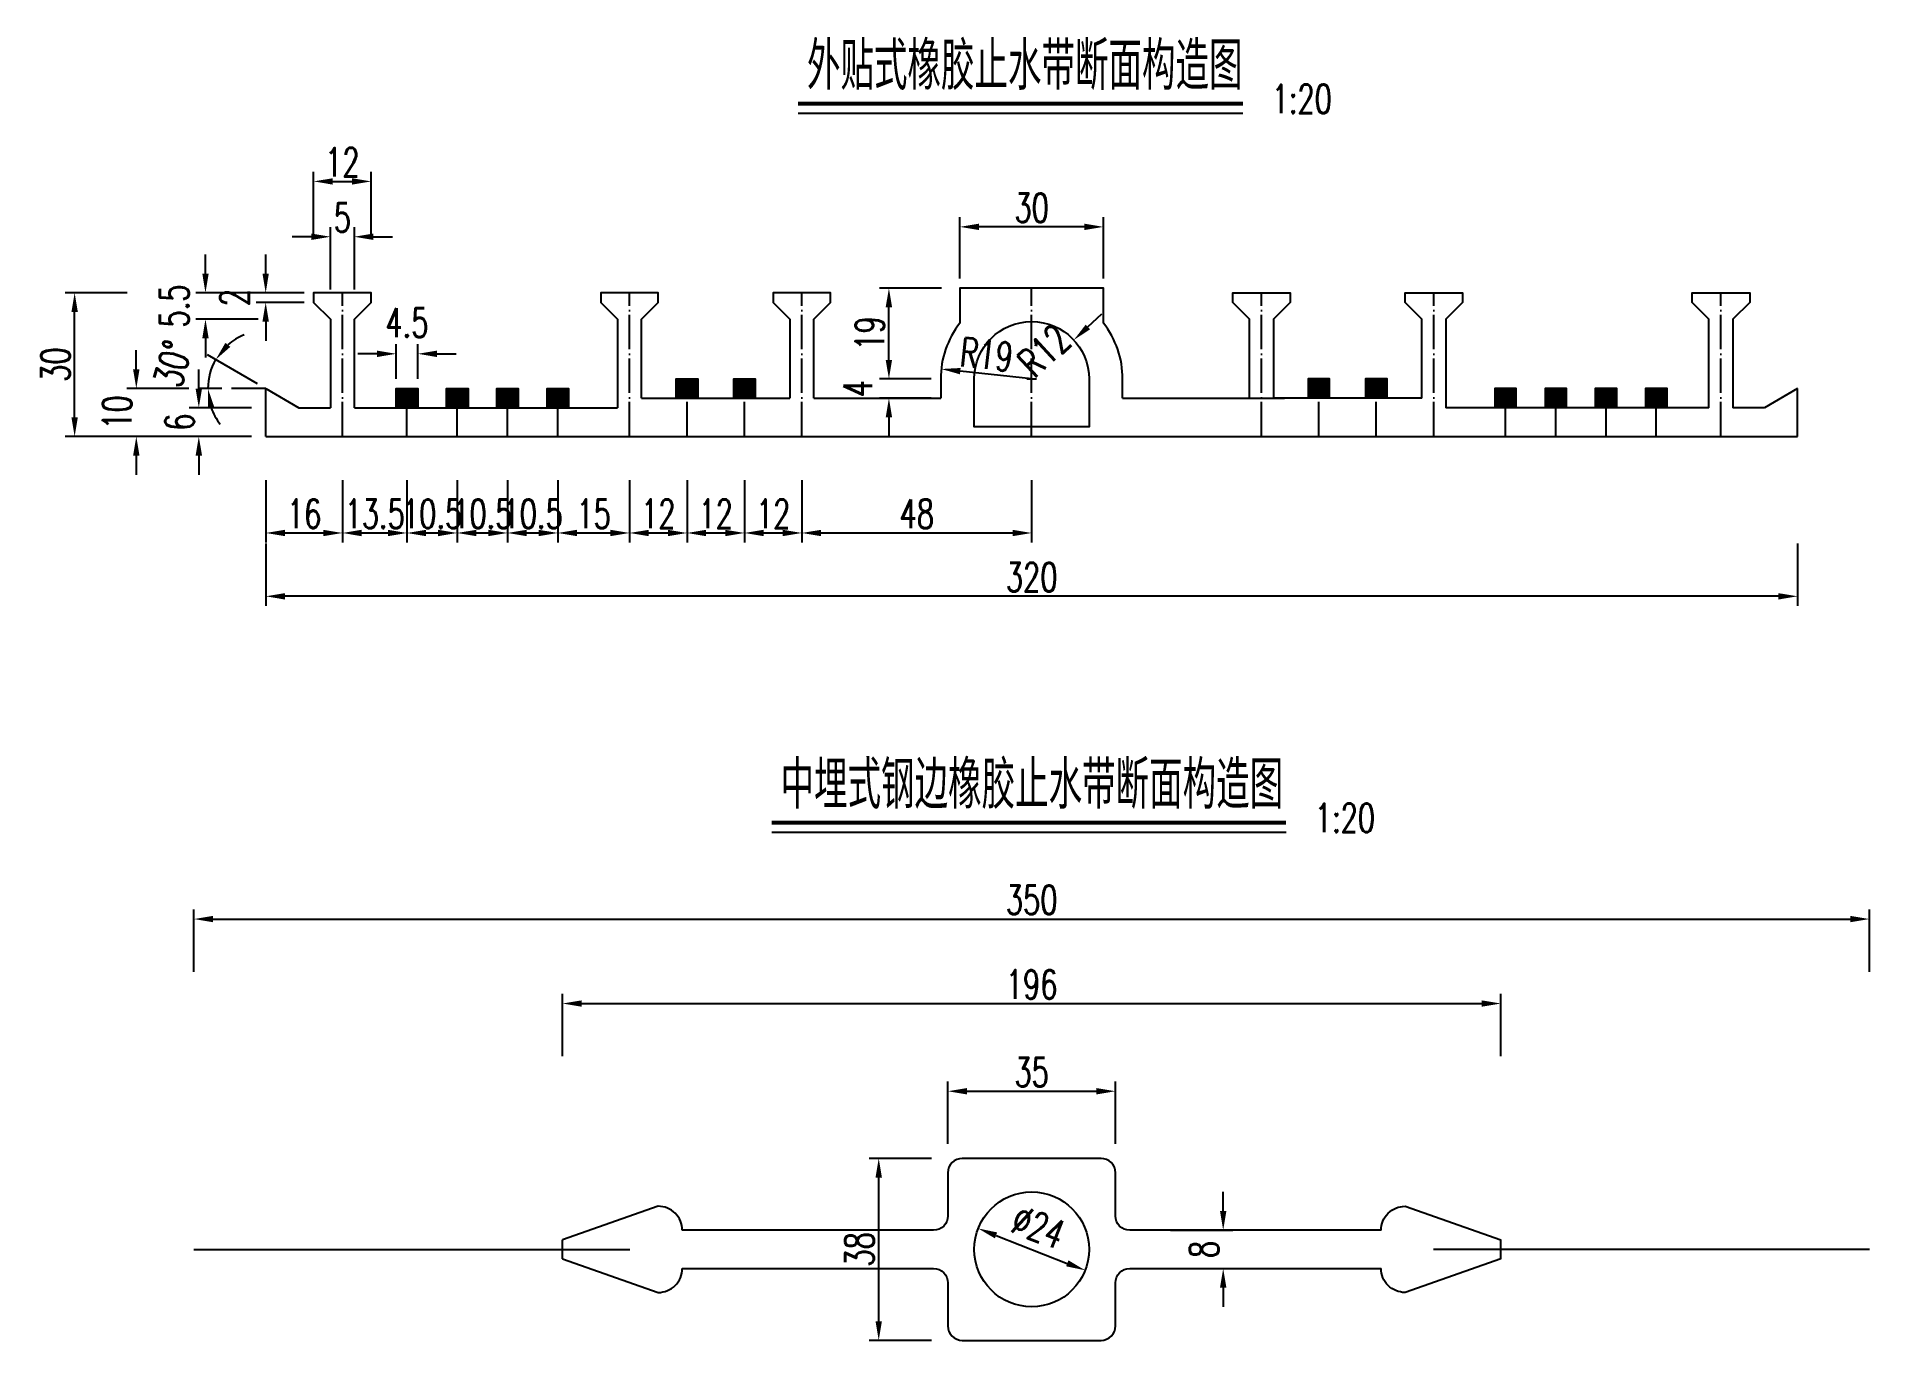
# Model space of a CAD drawing. Header units: millimetres. Extents: x 367 to 750, y 358 to 630.
import ezdxf

# ---------------------------------------------------------------- set-up
doc = ezdxf.new("R2010")
doc.units = ezdxf.units.MM
doc.header["$LTSCALE"] = 0.3
doc.linetypes.add('ACAD_ISO04W100', pattern=[30, 24, -3, 0, -3])
for name, color, linetype in [('中心线', 5, 'ACAD_ISO04W100'), ('填充', 8, 'Continuous'), ('文字', 7, 'Continuous'), ('标注', 7, 'Continuous'), ('次轮廓线', 7, 'Continuous'), ('轮廓线', 1, 'Continuous')]:
    doc.layers.add(name, color=color, linetype=linetype)
doc.styles.get("Standard").update_dxf_attribs({"font": 'simplex1.shx', "width": 0.7, "bigfont": 'hztxt.shx'})
doc.dimstyles.new('20', dxfattribs={"dimscale": 2, "dimtxt": 3, "dimasz": 2, "dimexe": 1, "dimexo": 1, "dimgap": 0.5, "dimtad": 1, "dimdec": 1, "dimzin": 12, "dimdsep": 46, "dimtxsty": 'Standard', "dimcen": 0.5, "dimclrd": 256, "dimclre": 256, "dimclrt": 4, "dimadec": 0, "dimazin": 0, "dimtfac": 1, "dimtdec": 1, "dimtofl": 0, "dimtmove": 2, "dimatfit": 3, "dimfxl": 0, "dimtolj": 1, "dimtzin": 0, "dimarcsym": 0})

# ---------------------------------------------------------------- blocks, each defined once
blk = doc.blocks.new('*D1')
at = {"layer": 'Defpoints', "color": 0}
for p in [(400.75, 552.32), (421.67, 552.32), (414.74, 546.32)]:
    blk.add_point(p, dxfattribs=at)
at = {"layer": '标注', "lineweight": -2}
for p, q in [((400.75, 556.32), (400.75, 560.32)), ((411.75, 552.32), (398.75, 552.32)), ((411.75, 546.32), (398.75, 546.32)), ((400.75, 542.32), (400.75, 538.32))]:
    blk.add_line(p, q, dxfattribs=at)
at = {"layer": '标注'}
for points in [[(400.08, 556.32), (401.42, 556.32), (400.75, 552.32)], [(400.08, 542.32), (401.42, 542.32), (400.75, 546.32)]]:
    blk.add_solid(points, dxfattribs=at)
at = {"layer": '标注', "color": 4, "insert": (396.75, 549.32), "char_height": 6, "attachment_point": 5, "rotation": 90}
blk.add_mtext('\\A1;6', dxfattribs=at)
blk = doc.blocks.new('*D2')
at = {"layer": 'Defpoints', "color": 0}
for p in [(387.69, 556.32), (414.74, 556.32), (414.74, 546.32)]:
    blk.add_point(p, dxfattribs=at)
at = {"layer": '标注', "lineweight": -2}
for p, q in [((387.69, 560.32), (387.69, 564.32)), ((398.69, 556.32), (385.69, 556.32)), ((398.69, 546.32), (385.69, 546.32)), ((387.69, 542.32), (387.69, 538.32))]:
    blk.add_line(p, q, dxfattribs=at)
at = {"layer": '标注'}
for points in [[(387.02, 560.32), (388.36, 560.32), (387.69, 556.32)], [(387.02, 542.32), (388.36, 542.32), (387.69, 546.32)]]:
    blk.add_solid(points, dxfattribs=at)
at = {"layer": '标注', "color": 4, "insert": (383.69, 551.32), "char_height": 6, "attachment_point": 5, "rotation": 90}
blk.add_mtext('\\A1;10', dxfattribs=at)
blk = doc.blocks.new('*D3')
at = {"layer": 'Defpoints', "color": 0}
for p in [(374.81, 576.32), (424.74, 576.32), (414.74, 546.32)]:
    blk.add_point(p, dxfattribs=at)
at = {"layer": '标注', "lineweight": -2}
for p, q in [((385.81, 576.32), (372.81, 576.32)), ((374.81, 550.32), (374.81, 572.32)), ((385.81, 546.32), (372.81, 546.32))]:
    blk.add_line(p, q, dxfattribs=at)
at = {"layer": '标注'}
for points in [[(374.14, 572.32), (375.48, 572.32), (374.81, 576.32)], [(374.14, 550.32), (375.48, 550.32), (374.81, 546.32)]]:
    blk.add_solid(points, dxfattribs=at)
at = {"layer": '标注', "color": 4, "insert": (370.81, 561.32), "char_height": 6, "attachment_point": 5, "rotation": 90}
blk.add_mtext('\\A1;30', dxfattribs=at)
blk = doc.blocks.new('*D4')
at = {"layer": 'Defpoints', "color": 0}
for p in [(403.38, 560.45), (407.59, 556.32), (414.74, 556.32), (414.74, 556.32), (421.67, 552.32)]:
    blk.add_point(p, dxfattribs=at)
at = {"layer": '标注', "lineweight": -2}
for p, q in [((413.01, 557.32), (402.54, 563.36)), ((405.59, 556.32), (400.65, 556.32))]:
    blk.add_line(p, q, dxfattribs=at)
for start, end in [(111.926, 130.963), (150, 180), (199.037, 218.074)]:
    blk.add_arc((414.74, 556.32), 12.09, start, end, dxfattribs=at)
at = {"layer": '标注'}
for points in [[(407.33, 565.03), (406.3, 565.87), (404.27, 562.36)], [(402.65, 552.26), (403.97, 552.48), (402.65, 556.32)]]:
    blk.add_solid(points, dxfattribs=at)
at = {"layer": '标注', "color": 4, "insert": (395.33, 561.52), "char_height": 6, "attachment_point": 5, "rotation": 75}
blk.add_mtext('\\A1;30°', dxfattribs=at)
blk = doc.blocks.new('*D5')
at = {"layer": 'Defpoints', "color": 0}
for p in [(414.72, 576.32), (424.74, 576.32), (424.74, 574.32)]:
    blk.add_point(p, dxfattribs=at)
at = {"layer": '标注', "lineweight": -2}
for p, q in [((414.72, 580.32), (414.72, 584.32)), ((422.74, 576.32), (412.72, 576.32)), ((422.74, 574.32), (412.72, 574.32)), ((414.72, 570.32), (414.72, 566.32))]:
    blk.add_line(p, q, dxfattribs=at)
at = {"layer": '标注'}
for points in [[(414.05, 580.32), (415.38, 580.32), (414.72, 576.32)], [(414.05, 570.32), (415.38, 570.32), (414.72, 574.32)]]:
    blk.add_solid(points, dxfattribs=at)
at = {"layer": '标注', "color": 4, "insert": (408.22, 575.32), "char_height": 6, "attachment_point": 5, "rotation": 90}
blk.add_mtext('\\A1;2', dxfattribs=at)
blk = doc.blocks.new('*D6')
at = {"layer": 'Defpoints', "color": 0}
for p in [(402.14, 576.32), (424.74, 576.32), (428.24, 570.82)]:
    blk.add_point(p, dxfattribs=at)
at = {"layer": '标注', "lineweight": -2}
for p, q in [((402.14, 580.32), (402.14, 584.32)), ((413.14, 576.32), (400.14, 576.32)), ((413.14, 570.82), (400.14, 570.82)), ((402.14, 566.82), (402.14, 562.82))]:
    blk.add_line(p, q, dxfattribs=at)
at = {"layer": '标注'}
for points in [[(401.48, 580.32), (402.81, 580.32), (402.14, 576.32)], [(401.48, 566.82), (402.81, 566.82), (402.14, 570.82)]]:
    blk.add_solid(points, dxfattribs=at)
at = {"layer": '标注', "color": 4, "insert": (395.64, 573.57), "char_height": 6, "attachment_point": 5, "rotation": 90}
blk.add_mtext('\\A1;5.5', dxfattribs=at)
blk = doc.blocks.new('*D7')
at = {"layer": 'Defpoints', "color": 0}
for p in [(433.24, 588.03), (428.24, 570.82), (433.24, 570.82)]:
    blk.add_point(p, dxfattribs=at)
at = {"layer": '标注', "lineweight": -2}
for p, q in [((428.24, 577.03), (428.24, 590.03)), ((433.24, 577.03), (433.24, 590.03)), ((424.24, 588.03), (420.24, 588.03)), ((437.24, 588.03), (441.24, 588.03))]:
    blk.add_line(p, q, dxfattribs=at)
at = {"layer": '标注'}
for points in [[(424.24, 588.7), (424.24, 587.36), (428.24, 588.03)], [(437.24, 588.7), (437.24, 587.36), (433.24, 588.03)]]:
    blk.add_solid(points, dxfattribs=at)
at = {"layer": '标注', "color": 4, "insert": (430.74, 592.03), "char_height": 6, "attachment_point": 5}
blk.add_mtext('\\A1;5', dxfattribs=at)
blk = doc.blocks.new('*D8')
at = {"layer": 'Defpoints', "color": 0}
for p in [(436.74, 599.59), (424.74, 576.32), (436.74, 576.32)]:
    blk.add_point(p, dxfattribs=at)
at = {"layer": '标注', "lineweight": -2}
for p, q in [((424.74, 588.59), (424.74, 601.59)), ((436.74, 588.59), (436.74, 601.59)), ((428.74, 599.59), (432.74, 599.59))]:
    blk.add_line(p, q, dxfattribs=at)
at = {"layer": '标注'}
for points in [[(428.74, 600.25), (428.74, 598.92), (424.74, 599.59)], [(432.74, 600.25), (432.74, 598.92), (436.74, 599.59)]]:
    blk.add_solid(points, dxfattribs=at)
at = {"layer": '标注', "color": 4, "insert": (430.74, 603.59), "char_height": 6, "attachment_point": 5}
blk.add_mtext('\\A1;12', dxfattribs=at)
blk = doc.blocks.new('*D9')
at = {"layer": 'Defpoints', "color": 0}
for p in [(446.49, 563.58), (441.99, 556.32), (446.49, 556.32)]:
    blk.add_point(p, dxfattribs=at)
at = {"layer": '标注', "lineweight": -2}
for p, q in [((437.99, 563.58), (433.99, 563.58)), ((441.99, 558.32), (441.99, 565.58)), ((446.49, 558.32), (446.49, 565.58)), ((450.49, 563.58), (454.49, 563.58))]:
    blk.add_line(p, q, dxfattribs=at)
at = {"layer": '标注'}
for points in [[(437.99, 564.24), (437.99, 562.91), (441.99, 563.58)], [(450.49, 564.24), (450.49, 562.91), (446.49, 563.58)]]:
    blk.add_solid(points, dxfattribs=at)
at = {"layer": '标注', "color": 4, "insert": (444.24, 570.08), "char_height": 6, "attachment_point": 5}
blk.add_mtext('\\A1;4.5', dxfattribs=at)
blk = doc.blocks.new('*D10')
at = {"layer": 'Defpoints', "color": 0}
for p in [(414.74, 546.32), (430.74, 546.32), (430.74, 526.16)]:
    blk.add_point(p, dxfattribs=at)
at = {"layer": '标注', "lineweight": -2}
for p, q in [((414.74, 537.16), (414.74, 524.16)), ((430.74, 537.16), (430.74, 524.16)), ((418.74, 526.16), (426.74, 526.16))]:
    blk.add_line(p, q, dxfattribs=at)
at = {"layer": '标注'}
for points in [[(418.74, 526.82), (418.74, 525.49), (414.74, 526.16)], [(426.74, 526.82), (426.74, 525.49), (430.74, 526.16)]]:
    blk.add_solid(points, dxfattribs=at)
at = {"layer": '标注', "color": 4, "insert": (422.74, 530.16), "char_height": 6, "attachment_point": 5}
blk.add_mtext('\\A1;16', dxfattribs=at)
blk = doc.blocks.new('*D11')
at = {"layer": 'Defpoints', "color": 0}
for p in [(430.74, 546.32), (444.24, 546.32), (444.24, 526.16)]:
    blk.add_point(p, dxfattribs=at)
at = {"layer": '标注', "lineweight": -2}
for p, q in [((430.74, 537.16), (430.74, 524.16)), ((444.24, 537.16), (444.24, 524.16)), ((434.74, 526.16), (440.24, 526.16))]:
    blk.add_line(p, q, dxfattribs=at)
at = {"layer": '标注'}
for points in [[(434.74, 526.82), (434.74, 525.49), (430.74, 526.16)], [(440.24, 526.82), (440.24, 525.49), (444.24, 526.16)]]:
    blk.add_solid(points, dxfattribs=at)
at = {"layer": '标注', "color": 4, "insert": (437.49, 530.16), "char_height": 6, "attachment_point": 5}
blk.add_mtext('\\A1;13.5', dxfattribs=at)
blk = doc.blocks.new('*D12')
at = {"layer": 'Defpoints', "color": 0}
for p in [(444.24, 546.32), (454.74, 546.32), (454.74, 526.16)]:
    blk.add_point(p, dxfattribs=at)
at = {"layer": '标注', "lineweight": -2}
for p, q in [((444.24, 537.16), (444.24, 524.16)), ((454.74, 537.16), (454.74, 524.16)), ((448.24, 526.16), (450.74, 526.16))]:
    blk.add_line(p, q, dxfattribs=at)
at = {"layer": '标注'}
for points in [[(448.24, 526.82), (448.24, 525.49), (444.24, 526.16)], [(450.74, 526.82), (450.74, 525.49), (454.74, 526.16)]]:
    blk.add_solid(points, dxfattribs=at)
at = {"layer": '标注', "color": 4, "insert": (449.49, 530.16), "char_height": 6, "attachment_point": 5}
blk.add_mtext('\\A1;10.5', dxfattribs=at)
blk = doc.blocks.new('*D13')
at = {"layer": 'Defpoints', "color": 0}
for p in [(454.74, 546.32), (465.24, 546.32), (465.24, 526.16)]:
    blk.add_point(p, dxfattribs=at)
at = {"layer": '标注', "lineweight": -2}
for p, q in [((454.74, 537.16), (454.74, 524.16)), ((465.24, 537.16), (465.24, 524.16)), ((458.74, 526.16), (461.24, 526.16))]:
    blk.add_line(p, q, dxfattribs=at)
at = {"layer": '标注'}
for points in [[(458.74, 526.82), (458.74, 525.49), (454.74, 526.16)], [(461.24, 526.82), (461.24, 525.49), (465.24, 526.16)]]:
    blk.add_solid(points, dxfattribs=at)
at = {"layer": '标注', "color": 4, "insert": (459.99, 530.16), "char_height": 6, "attachment_point": 5}
blk.add_mtext('\\A1;10.5', dxfattribs=at)
blk = doc.blocks.new('*D14')
at = {"layer": 'Defpoints', "color": 0}
for p in [(465.24, 546.32), (475.74, 546.32), (475.74, 526.16)]:
    blk.add_point(p, dxfattribs=at)
at = {"layer": '标注', "lineweight": -2}
for p, q in [((465.24, 537.16), (465.24, 524.16)), ((475.74, 537.16), (475.74, 524.16)), ((469.24, 526.16), (471.74, 526.16))]:
    blk.add_line(p, q, dxfattribs=at)
at = {"layer": '标注'}
for points in [[(469.24, 526.82), (469.24, 525.49), (465.24, 526.16)], [(471.74, 526.82), (471.74, 525.49), (475.74, 526.16)]]:
    blk.add_solid(points, dxfattribs=at)
at = {"layer": '标注', "color": 4, "insert": (470.49, 530.16), "char_height": 6, "attachment_point": 5}
blk.add_mtext('\\A1;10.5', dxfattribs=at)
blk = doc.blocks.new('*D15')
at = {"layer": 'Defpoints', "color": 0}
for p in [(475.74, 546.32), (490.74, 546.32), (490.74, 526.16)]:
    blk.add_point(p, dxfattribs=at)
at = {"layer": '标注', "lineweight": -2}
for p, q in [((475.74, 537.16), (475.74, 524.16)), ((490.74, 537.16), (490.74, 524.16)), ((479.74, 526.16), (486.74, 526.16))]:
    blk.add_line(p, q, dxfattribs=at)
at = {"layer": '标注'}
for points in [[(479.74, 526.82), (479.74, 525.49), (475.74, 526.16)], [(486.74, 526.82), (486.74, 525.49), (490.74, 526.16)]]:
    blk.add_solid(points, dxfattribs=at)
at = {"layer": '标注', "color": 4, "insert": (483.24, 530.16), "char_height": 6, "attachment_point": 5}
blk.add_mtext('\\A1;15', dxfattribs=at)
blk = doc.blocks.new('*D16')
at = {"layer": 'Defpoints', "color": 0}
for p in [(490.74, 546.32), (502.74, 546.32), (502.74, 526.16)]:
    blk.add_point(p, dxfattribs=at)
at = {"layer": '标注', "lineweight": -2}
for p, q in [((490.74, 537.16), (490.74, 524.16)), ((502.74, 537.16), (502.74, 524.16)), ((494.74, 526.16), (498.74, 526.16))]:
    blk.add_line(p, q, dxfattribs=at)
at = {"layer": '标注'}
for points in [[(494.74, 526.82), (494.74, 525.49), (490.74, 526.16)], [(498.74, 526.82), (498.74, 525.49), (502.74, 526.16)]]:
    blk.add_solid(points, dxfattribs=at)
at = {"layer": '标注', "color": 4, "insert": (496.74, 530.16), "char_height": 6, "attachment_point": 5}
blk.add_mtext('\\A1;12', dxfattribs=at)
blk = doc.blocks.new('*D17')
at = {"layer": 'Defpoints', "color": 0}
for p in [(502.74, 546.32), (514.74, 546.32), (514.74, 526.16)]:
    blk.add_point(p, dxfattribs=at)
at = {"layer": '标注', "lineweight": -2}
for p, q in [((502.74, 537.16), (502.74, 524.16)), ((514.74, 537.16), (514.74, 524.16)), ((506.74, 526.16), (510.74, 526.16))]:
    blk.add_line(p, q, dxfattribs=at)
at = {"layer": '标注'}
for points in [[(506.74, 526.82), (506.74, 525.49), (502.74, 526.16)], [(510.74, 526.82), (510.74, 525.49), (514.74, 526.16)]]:
    blk.add_solid(points, dxfattribs=at)
at = {"layer": '标注', "color": 4, "insert": (508.74, 530.16), "char_height": 6, "attachment_point": 5}
blk.add_mtext('\\A1;12', dxfattribs=at)
blk = doc.blocks.new('*D18')
at = {"layer": 'Defpoints', "color": 0}
for p in [(514.74, 546.32), (526.74, 546.32), (526.74, 526.16)]:
    blk.add_point(p, dxfattribs=at)
at = {"layer": '标注', "lineweight": -2}
for p, q in [((514.74, 537.16), (514.74, 524.16)), ((526.74, 537.16), (526.74, 524.16)), ((518.74, 526.16), (522.74, 526.16))]:
    blk.add_line(p, q, dxfattribs=at)
at = {"layer": '标注'}
for points in [[(518.74, 526.82), (518.74, 525.49), (514.74, 526.16)], [(522.74, 526.82), (522.74, 525.49), (526.74, 526.16)]]:
    blk.add_solid(points, dxfattribs=at)
at = {"layer": '标注', "color": 4, "insert": (520.74, 530.16), "char_height": 6, "attachment_point": 5}
blk.add_mtext('\\A1;12', dxfattribs=at)
blk = doc.blocks.new('*D19')
at = {"layer": 'Defpoints', "color": 0}
for p in [(526.74, 546.32), (574.74, 546.32), (574.74, 526.16)]:
    blk.add_point(p, dxfattribs=at)
at = {"layer": '标注', "lineweight": -2}
for p, q in [((526.74, 537.16), (526.74, 524.16)), ((574.74, 537.16), (574.74, 524.16)), ((530.74, 526.16), (570.74, 526.16))]:
    blk.add_line(p, q, dxfattribs=at)
at = {"layer": '标注'}
for points in [[(530.74, 526.82), (530.74, 525.49), (526.74, 526.16)], [(570.74, 526.82), (570.74, 525.49), (574.74, 526.16)]]:
    blk.add_solid(points, dxfattribs=at)
at = {"layer": '标注', "color": 4, "insert": (550.74, 530.16), "char_height": 6, "attachment_point": 5}
blk.add_mtext('\\A1;48', dxfattribs=at)
blk = doc.blocks.new('*D20')
at = {"layer": 'Defpoints', "color": 0}
for p in [(544.92, 558.32), (555.74, 558.32), (555.74, 554.32)]:
    blk.add_point(p, dxfattribs=at)
at = {"layer": '标注', "lineweight": -2}
for p, q in [((544.92, 562.32), (544.92, 566.32)), ((553.74, 558.32), (542.92, 558.32)), ((553.74, 554.32), (542.92, 554.32)), ((544.92, 550.32), (544.92, 546.32))]:
    blk.add_line(p, q, dxfattribs=at)
at = {"layer": '标注'}
for points in [[(544.25, 562.32), (545.58, 562.32), (544.92, 558.32)], [(544.25, 550.32), (545.58, 550.32), (544.92, 554.32)]]:
    blk.add_solid(points, dxfattribs=at)
at = {"layer": '标注', "color": 4, "insert": (538.42, 556.32), "char_height": 6, "attachment_point": 5, "rotation": 90}
blk.add_mtext('\\A1;4', dxfattribs=at)
blk = doc.blocks.new('*D21')
at = {"layer": 'Defpoints', "color": 0}
for p in [(544.92, 577.32), (559.74, 577.32), (555.74, 558.32)]:
    blk.add_point(p, dxfattribs=at)
at = {"layer": '标注', "lineweight": -2}
for p, q in [((555.92, 577.32), (542.92, 577.32)), ((544.92, 562.32), (544.92, 573.32)), ((553.74, 558.32), (542.92, 558.32))]:
    blk.add_line(p, q, dxfattribs=at)
at = {"layer": '标注'}
for points in [[(544.25, 573.32), (545.58, 573.32), (544.92, 577.32)], [(544.25, 562.32), (545.58, 562.32), (544.92, 558.32)]]:
    blk.add_solid(points, dxfattribs=at)
at = {"layer": '标注', "color": 4, "insert": (540.92, 567.82), "char_height": 6, "attachment_point": 5, "rotation": 90}
blk.add_mtext('\\A1;19', dxfattribs=at)
blk = doc.blocks.new('*D22')
at = {"layer": 'Defpoints', "color": 0}
for p in [(583.55, 566.47), (574.74, 558.32)]:
    blk.add_point(p, dxfattribs=at)
at = {"layer": '标注', "lineweight": -2}
for p, q in [((586.48, 569.18), (589.42, 571.9)), ((574.74, 557.32), (574.74, 559.32)), ((573.74, 558.32), (575.74, 558.32))]:
    blk.add_line(p, q, dxfattribs=at)
at = {"layer": '标注'}
blk.add_solid([(586.03, 569.67), (586.94, 568.69), (583.55, 566.47)], dxfattribs=at)
at = {"layer": '标注', "color": 4, "insert": (577.34, 564.23), "char_height": 6, "attachment_point": 5, "rotation": 42.7784}
blk.add_mtext('\\A1;R12', dxfattribs=at)
blk = doc.blocks.new('*D23')
at = {"layer": 'Defpoints', "color": 0}
for p in [(559.74, 590.09), (559.74, 577.32), (589.74, 577.32)]:
    blk.add_point(p, dxfattribs=at)
at = {"layer": '标注', "lineweight": -2}
for p, q in [((559.74, 579.32), (559.74, 592.09)), ((585.74, 590.09), (563.74, 590.09)), ((589.74, 579.32), (589.74, 592.09))]:
    blk.add_line(p, q, dxfattribs=at)
at = {"layer": '标注'}
for points in [[(563.74, 590.76), (563.74, 589.43), (559.74, 590.09)], [(585.74, 590.76), (585.74, 589.43), (589.74, 590.09)]]:
    blk.add_solid(points, dxfattribs=at)
at = {"layer": '标注', "color": 4, "insert": (574.74, 594.09), "char_height": 6, "attachment_point": 5}
blk.add_mtext('\\A1;30', dxfattribs=at)
blk = doc.blocks.new('*D24')
at = {"layer": 'Defpoints', "color": 0}
for p in [(414.74, 546.32), (734.74, 546.32), (414.74, 512.93)]:
    blk.add_point(p, dxfattribs=at)
at = {"layer": '标注', "lineweight": -2}
for p, q in [((414.74, 523.93), (414.74, 510.93)), ((734.74, 523.93), (734.74, 510.93)), ((730.74, 512.93), (418.74, 512.93))]:
    blk.add_line(p, q, dxfattribs=at)
at = {"layer": '标注'}
for points in [[(418.74, 513.59), (418.74, 512.26), (414.74, 512.93)], [(730.74, 513.59), (730.74, 512.26), (734.74, 512.93)]]:
    blk.add_solid(points, dxfattribs=at)
at = {"layer": '标注', "color": 4, "insert": (574.74, 516.93), "char_height": 6, "attachment_point": 5}
blk.add_mtext('\\A1;320', dxfattribs=at)
blk = doc.blocks.new('*D25')
at = {"lineweight": -2}
for p, q in [((399.74, 434.52), (399.74, 447.52)), ((403.74, 445.52), (745.74, 445.52)), ((749.74, 434.52), (749.74, 447.52))]:
    blk.add_line(p, q, dxfattribs=at)
for points in [[(403.74, 446.19), (403.74, 444.85), (399.74, 445.52)], [(745.74, 446.19), (745.74, 444.85), (749.74, 445.52)]]:
    blk.add_solid(points)
at = {"layer": 'Defpoints', "color": 0}
for p in [(749.74, 445.52), (399.74, 376.53), (749.74, 376.53)]:
    blk.add_point(p, dxfattribs=at)
at = {"color": 4, "insert": (574.74, 449.52), "char_height": 6, "attachment_point": 5}
blk.add_mtext('\\A1;350', dxfattribs=at)
blk = doc.blocks.new('*D26')
at = {"lineweight": -2}
for p, q in [((476.74, 416.88), (476.74, 429.88)), ((672.74, 416.88), (672.74, 429.88)), ((480.74, 427.88), (668.74, 427.88))]:
    blk.add_line(p, q, dxfattribs=at)
for points in [[(480.74, 428.54), (480.74, 427.21), (476.74, 427.88)], [(668.74, 428.54), (668.74, 427.21), (672.74, 427.88)]]:
    blk.add_solid(points)
at = {"layer": 'Defpoints', "color": 0}
for p in [(672.74, 427.88), (476.74, 376.53), (672.74, 376.53)]:
    blk.add_point(p, dxfattribs=at)
at = {"color": 4, "insert": (574.74, 431.88), "char_height": 6, "attachment_point": 5}
blk.add_mtext('\\A1;196', dxfattribs=at)
blk = doc.blocks.new('*D27')
at = {"lineweight": -2}
for p, q in [((553.79, 395.53), (540.79, 395.53)), ((542.79, 361.53), (542.79, 391.53)), ((553.79, 357.53), (540.79, 357.53))]:
    blk.add_line(p, q, dxfattribs=at)
for points in [[(542.12, 391.53), (543.46, 391.53), (542.79, 395.53)], [(542.12, 361.53), (543.46, 361.53), (542.79, 357.53)]]:
    blk.add_solid(points)
at = {"layer": 'Defpoints', "color": 0}
for p in [(542.79, 395.53), (560.24, 395.53), (560.24, 357.53)]:
    blk.add_point(p, dxfattribs=at)
at = {"color": 4, "insert": (538.79, 376.53), "char_height": 6, "attachment_point": 5, "rotation": 90}
blk.add_mtext('\\A1;38', dxfattribs=at)
blk = doc.blocks.new('*D28')
at = {"lineweight": -2}
for p, q in [((557.24, 398.56), (557.24, 411.56)), ((592.24, 398.56), (592.24, 411.56)), ((561.24, 409.56), (588.24, 409.56))]:
    blk.add_line(p, q, dxfattribs=at)
for points in [[(561.24, 410.23), (561.24, 408.89), (557.24, 409.56)], [(588.24, 410.23), (588.24, 408.89), (592.24, 409.56)]]:
    blk.add_solid(points)
at = {"layer": 'Defpoints', "color": 0}
for p in [(592.24, 409.56), (557.24, 392.53), (592.24, 392.53)]:
    blk.add_point(p, dxfattribs=at)
at = {"color": 4, "insert": (574.74, 413.56), "char_height": 6, "attachment_point": 5}
blk.add_mtext('\\A1;35', dxfattribs=at)
blk = doc.blocks.new('*D29')
at = {"lineweight": -2}
for p, q in [((614.75, 384.53), (614.75, 388.53)), ((603.75, 380.53), (616.75, 380.53)), ((603.75, 372.53), (616.75, 372.53)), ((614.75, 368.53), (614.75, 364.53))]:
    blk.add_line(p, q, dxfattribs=at)
for points in [[(614.09, 384.53), (615.42, 384.53), (614.75, 380.53)], [(614.09, 368.53), (615.42, 368.53), (614.75, 372.53)]]:
    blk.add_solid(points)
at = {"layer": 'Defpoints', "color": 0}
for p in [(595.24, 380.53), (614.75, 380.53), (595.24, 372.53)]:
    blk.add_point(p, dxfattribs=at)
at = {"color": 4, "insert": (610.75, 376.53), "char_height": 6, "attachment_point": 5, "rotation": 90}
blk.add_mtext('\\A1;8', dxfattribs=at)
blk = doc.blocks.new('*D31')
at = {"lineweight": -2}
blk.add_line((574.74, 558.32), (559.83, 559.96), dxfattribs=at)
blk.add_solid([(559.9, 560.62), (559.76, 559.3), (555.86, 560.4)])
at = {"layer": 'Defpoints', "color": 0}
for p in [(555.86, 560.4), (574.74, 558.32)]:
    blk.add_point(p, dxfattribs=at)
at = {"color": 4, "insert": (565.33, 563.42), "char_height": 6, "attachment_point": 5, "rotation": 353.7046}
blk.add_mtext('\\A1;R19', dxfattribs=at)
blk = doc.blocks.new('*D32')
at = {"lineweight": -2}
blk.add_line((567.29, 379.45), (582.19, 373.61), dxfattribs=at)
for points in [[(567.53, 380.07), (567.05, 378.83), (563.57, 380.9)], [(582.43, 374.24), (581.95, 372.99), (585.92, 372.16)]]:
    blk.add_solid(points)
at = {"layer": 'Defpoints', "color": 0}
for p in [(563.57, 380.9), (585.92, 372.16)]:
    blk.add_point(p, dxfattribs=at)
at = {"color": 4, "insert": (576.16, 381.2), "char_height": 6, "attachment_point": 5, "rotation": 338.624}
blk.add_mtext('\\A1;∅24', dxfattribs=at)

msp = doc.modelspace()

# ---------------------------------------------------------------- hatches: boundary and pattern name
at = {"layer": '填充'}
h = msp.add_hatch(color=256, dxfattribs=at)
h.paths.add_polyline_path([(444.24, 552.32), (446.49, 552.32), (446.49, 556.32), (444.24, 556.32)])
h.paths.add_polyline_path([(444.24, 556.32), (441.99, 556.32), (441.99, 552.32), (444.24, 552.32)])
h = msp.add_hatch(color=256, dxfattribs=at)
h.paths.add_polyline_path([(456.99, 556.32), (454.74, 556.32), (454.74, 552.32), (456.99, 552.32)])
h.paths.add_polyline_path([(454.74, 556.32), (452.49, 556.32), (452.49, 552.32), (454.74, 552.32)])
h = msp.add_hatch(color=256, dxfattribs=at)
h.paths.add_polyline_path([(467.49, 556.32), (465.24, 556.32), (465.24, 552.32), (467.49, 552.32)])
h.paths.add_polyline_path([(465.24, 556.32), (462.99, 556.32), (462.99, 552.32), (465.24, 552.32)])
h = msp.add_hatch(color=256, dxfattribs=at)
h.paths.add_polyline_path([(477.99, 556.32), (475.74, 556.32), (475.74, 552.32), (477.99, 552.32)])
h.paths.add_polyline_path([(475.74, 556.32), (473.49, 556.32), (473.49, 552.32), (475.74, 552.32)])
h = msp.add_hatch(color=256, dxfattribs=at)
h.paths.add_polyline_path([(504.99, 558.32), (502.74, 558.32), (502.74, 554.32), (504.99, 554.32)])
h.paths.add_polyline_path([(502.74, 558.32), (500.49, 558.32), (500.49, 554.32), (502.74, 554.32)])
h = msp.add_hatch(color=256, dxfattribs=at)
h.paths.add_polyline_path([(516.99, 558.32), (514.74, 558.32), (514.74, 554.32), (516.99, 554.32)])
h.paths.add_polyline_path([(514.74, 558.32), (512.49, 558.32), (512.49, 554.32), (514.74, 554.32)])
h = msp.add_hatch(color=256, dxfattribs=at)
h.paths.add_polyline_path([(632.49, 558.32), (634.74, 558.32), (634.74, 554.32), (632.49, 554.32)])
h.paths.add_polyline_path([(634.74, 558.32), (636.99, 558.32), (636.99, 554.32), (634.74, 554.32)])
h = msp.add_hatch(color=256, dxfattribs=at)
h.paths.add_polyline_path([(644.49, 558.32), (646.74, 558.32), (646.74, 554.32), (644.49, 554.32)])
h.paths.add_polyline_path([(646.74, 558.32), (648.99, 558.32), (648.99, 554.32), (646.74, 554.32)])
h = msp.add_hatch(color=256, dxfattribs=at)
h.paths.add_polyline_path([(671.49, 556.32), (673.74, 556.32), (673.74, 552.32), (671.49, 552.32)])
h.paths.add_polyline_path([(673.74, 556.32), (675.99, 556.32), (675.99, 552.32), (673.74, 552.32)])
h = msp.add_hatch(color=256, dxfattribs=at)
h.paths.add_polyline_path([(681.99, 556.32), (684.24, 556.32), (684.24, 552.32), (681.99, 552.32)])
h.paths.add_polyline_path([(684.24, 556.32), (686.49, 556.32), (686.49, 552.32), (684.24, 552.32)])
h = msp.add_hatch(color=256, dxfattribs=at)
h.paths.add_polyline_path([(692.49, 556.32), (694.74, 556.32), (694.74, 552.32), (692.49, 552.32)])
h.paths.add_polyline_path([(694.74, 556.32), (696.99, 556.32), (696.99, 552.32), (694.74, 552.32)])
h = msp.add_hatch(color=256, dxfattribs=at)
h.paths.add_polyline_path([(705.24, 556.32), (702.99, 556.32), (702.99, 552.32), (705.24, 552.32)])
h.paths.add_polyline_path([(705.24, 552.32), (707.49, 552.32), (707.49, 556.32), (705.24, 556.32)])

# ---------------------------------------------------------------- linework, layer by layer
for p, q in [((525.95, 613.81), (618.86, 613.81)), ((414.74, 556.32), (407.59, 556.32)), ((520.44, 463.65), (627.89, 463.65))]:
    msp.add_line(p, q)
at = {"const_width": 0.8}
for points in [[(525.95, 615.81), (618.86, 615.81)], [(520.44, 465.65), (627.89, 465.65)]]:
    msp.add_lwpolyline(points, dxfattribs=at)
at = {"layer": '中心线'}
for p, q in [((430.74, 546.32), (430.74, 576.32)), ((490.74, 546.32), (490.74, 576.32)), ((526.74, 546.32), (526.74, 576.32)), ((574.74, 546.32), (574.74, 577.32)), ((622.74, 546.32), (622.74, 576.32)), ((658.74, 546.32), (658.74, 576.32)), ((718.74, 546.32), (718.74, 576.32)), ((444.24, 546.32), (444.24, 556.32)), ((454.74, 546.32), (454.74, 556.32)), ((465.24, 546.32), (465.24, 556.32)), ((475.74, 546.32), (475.74, 556.32)), ((502.74, 546.32), (502.74, 558.32)), ((514.74, 546.32), (514.74, 558.32)), ((634.74, 546.32), (634.74, 558.32)), ((646.74, 546.32), (646.74, 558.32)), ((673.74, 546.32), (673.74, 556.32)), ((684.24, 546.32), (684.24, 556.32)), ((694.74, 546.32), (694.74, 556.32)), ((705.24, 546.32), (705.24, 556.32))]:
    msp.add_line(p, q, dxfattribs=at)
at = {"layer": '次轮廓线'}
for points in [[(441.99, 552.32), (441.99, 556.32), (446.49, 556.32), (446.49, 552.32)], [(452.49, 552.32), (452.49, 556.32), (456.99, 556.32), (456.99, 552.32)], [(462.99, 552.32), (462.99, 556.32), (467.49, 556.32), (467.49, 552.32)], [(473.49, 552.32), (473.49, 556.32), (477.99, 556.32), (477.99, 552.32)], [(500.49, 554.32), (500.49, 558.32), (504.99, 558.32), (504.99, 554.32)], [(512.49, 554.32), (512.49, 558.32), (516.99, 558.32), (516.99, 554.32)], [(636.99, 554.32), (636.99, 558.32), (632.49, 558.32), (632.49, 554.32)], [(648.99, 554.32), (648.99, 558.32), (644.49, 558.32), (644.49, 554.32)], [(675.99, 552.32), (675.99, 556.32), (671.49, 556.32), (671.49, 552.32)], [(686.49, 552.32), (686.49, 556.32), (681.99, 556.32), (681.99, 552.32)], [(696.99, 552.32), (696.99, 556.32), (692.49, 556.32), (692.49, 552.32)], [(707.49, 552.32), (707.49, 556.32), (702.99, 556.32), (702.99, 552.32)]]:
    msp.add_lwpolyline(points, dxfattribs=at)
at = {"layer": '轮廓线'}
for p, q in [((414.74, 546.32), (414.74, 556.32)), ((414.74, 556.32), (421.67, 552.32)), ((734.74, 556.32), (727.81, 552.32)), ((734.74, 546.32), (734.74, 556.32)), ((421.67, 552.32), (428.24, 552.32)), ((433.24, 552.32), (488.24, 552.32)), ((493.24, 554.32), (524.24, 554.32)), ((529.24, 554.32), (555.74, 554.32)), ((593.74, 554.32), (627.59, 554.32)), ((656.24, 554.32), (625.24, 554.32)), ((716.24, 552.32), (661.24, 552.32)), ((727.81, 552.32), (721.24, 552.32)), ((414.74, 546.32), (734.74, 546.32)), ((399.74, 376.53), (490.78, 376.53)), ((476.74, 374.53), (476.74, 378.53)), ((749.74, 376.53), (658.7, 376.53)), ((672.74, 374.53), (672.74, 378.53))]:
    msp.add_line(p, q, dxfattribs=at)
for points in [[(433.24, 552.32), (433.24, 570.82), (436.74, 574.32), (436.74, 576.32), (424.74, 576.32), (424.74, 574.32), (428.24, 570.82), (428.24, 552.32)], [(493.24, 554.32), (493.24, 570.82), (496.74, 574.32), (496.74, 576.32), (484.74, 576.32), (484.74, 574.32), (488.24, 570.82), (488.24, 552.32)], [(529.24, 554.32), (529.24, 570.82), (532.74, 574.32), (532.74, 576.32), (520.74, 576.32), (520.74, 574.32), (524.24, 570.82), (524.24, 554.32)], [(620.24, 554.32), (620.24, 570.82), (616.74, 574.32), (616.74, 576.32), (628.74, 576.32), (628.74, 574.32), (625.24, 570.82), (625.24, 554.32)], [(656.24, 554.32), (656.24, 570.82), (652.74, 574.32), (652.74, 576.32), (664.74, 576.32), (664.74, 574.32), (661.24, 570.82), (661.24, 552.32)], [(716.24, 552.32), (716.24, 570.82), (712.74, 574.32), (712.74, 576.32), (724.74, 576.32), (724.74, 574.32), (721.24, 570.82), (721.24, 552.32)]]:
    msp.add_lwpolyline(points, dxfattribs=at)
for points in [[(593.74, 554.32), (593.74, 558.32, 0.166731), (589.74, 569.98), (589.74, 577.32), (559.74, 577.32), (559.74, 569.98, 0.166731), (555.74, 558.32), (555.74, 554.32)], [(647.74, 380.53), (595.24, 380.53, -0.414214), (592.24, 383.53), (592.24, 392.53, 0.414214), (589.24, 395.53), (560.24, 395.53, 0.414214), (557.24, 392.53), (557.24, 383.53, -0.414214), (554.24, 380.53), (501.74, 380.53)], [(501.74, 380.53, 0.414214), (496.74, 385.53), (476.74, 378.53)], [(647.74, 380.53, -0.414214), (652.74, 385.53), (672.74, 378.53)], [(476.74, 374.53), (496.74, 367.53, 0.414214), (501.74, 372.53)], [(501.74, 372.53), (554.24, 372.53, -0.414214), (557.24, 369.53), (557.24, 360.53, 0.414214), (560.24, 357.53), (589.24, 357.53, 0.414214), (592.24, 360.53), (592.24, 369.53, -0.414214), (595.24, 372.53), (647.74, 372.53)], [(672.74, 374.53), (652.74, 367.53, -0.414214), (647.74, 372.53)]]:
    msp.add_lwpolyline(points, format="xyb", dxfattribs=at)
msp.add_lwpolyline([(562.74, 558.32, -1), (586.74, 558.32), (586.74, 548.32), (562.74, 548.32)], format="xyb", close=True, dxfattribs=at)
msp.add_circle((574.74, 376.53), 12, dxfattribs=at)

# ---------------------------------------------------------------- texts
at = {"layer": '文字', "width": 0.7}
for s, height, p in [('外贴式橡胶止水带断面构造图', 10, (527.79, 618.72)), ('1:20', 6, (624.86, 613.81)), ('中埋式钢边橡胶止水带断面构造图', 10, (522.28, 468.56)), ('1:20', 6, (633.89, 463.65))]:
    msp.add_text(s, height=height, dxfattribs=at).set_placement(p)

# ---------------------------------------------------------------- dimensions: what is measured, and where the dimension line sits
dim = msp.add_radius_dim(center=(574.74, 558.32), mpoint=(555.86, 560.4), dimstyle='20')
dim.commit()
dim.dimension.update_dxf_attribs({"geometry": '*D31', "text_midpoint": (565.33, 563.42), "dimtype": 164})
for base, p1, p2, picture, middle in [((749.74, 445.52), (399.74, 376.53), (749.74, 376.53), '*D25', (574.74, 449.52)), ((672.74, 427.88), (476.74, 376.53), (672.74, 376.53), '*D26', (574.74, 431.88)), ((592.24, 409.56), (557.24, 392.53), (592.24, 392.53), '*D28', (574.74, 413.56))]:
    dim = msp.add_linear_dim(base=base, p1=p1, p2=p2, dimstyle='20')
    dim.commit()
    dim.dimension.update_dxf_attribs({"geometry": picture, "text_midpoint": middle})
for base, p1, p2, picture, middle in [((542.79, 395.53), (560.24, 357.53), (560.24, 395.53), '*D27', (538.79, 376.53)), ((614.75, 380.53), (595.24, 372.53), (595.24, 380.53), '*D29', (610.75, 376.53))]:
    dim = msp.add_linear_dim(base=base, p1=p1, p2=p2, angle=90, dimstyle='20')
    dim.commit()
    dim.dimension.update_dxf_attribs({"geometry": picture, "text_midpoint": middle})
dim = msp.add_diameter_dim_2p(p1=(563.57, 380.9), p2=(585.92, 372.16), dimstyle='20')
dim.commit()
dim.dimension.update_dxf_attribs({"geometry": '*D32', "text_midpoint": (576.16, 381.2), "dimtype": 163})
at = {"layer": '标注'}
for base, p1, p2, picture, middle in [((436.74, 599.59), (424.74, 576.32), (436.74, 576.32), '*D8', (430.74, 603.59)), ((559.74, 590.09), (589.74, 577.32), (559.74, 577.32), '*D23', (574.74, 594.09)), ((433.24, 588.03), (428.24, 570.82), (433.24, 570.82), '*D7', (430.74, 592.03)), ((446.49, 563.58), (441.99, 556.32), (446.49, 556.32), '*D9', (444.24, 570.08)), ((430.74, 526.16), (414.74, 546.32), (430.74, 546.32), '*D10', (422.74, 530.16)), ((414.74, 512.93), (734.74, 546.32), (414.74, 546.32), '*D24', (574.74, 516.93)), ((444.24, 526.16), (430.74, 546.32), (444.24, 546.32), '*D11', (437.49, 530.16)), ((454.74, 526.16), (444.24, 546.32), (454.74, 546.32), '*D12', (449.49, 530.16)), ((465.24, 526.16), (454.74, 546.32), (465.24, 546.32), '*D13', (459.99, 530.16)), ((475.74, 526.16), (465.24, 546.32), (475.74, 546.32), '*D14', (470.49, 530.16)), ((490.74, 526.16), (475.74, 546.32), (490.74, 546.32), '*D15', (483.24, 530.16)), ((502.74, 526.16), (490.74, 546.32), (502.74, 546.32), '*D16', (496.74, 530.16)), ((514.74, 526.16), (502.74, 546.32), (514.74, 546.32), '*D17', (508.74, 530.16)), ((526.74, 526.16), (514.74, 546.32), (526.74, 546.32), '*D18', (520.74, 530.16)), ((574.74, 526.16), (526.74, 546.32), (574.74, 546.32), '*D19', (550.74, 530.16))]:
    dim = msp.add_linear_dim(base=base, p1=p1, p2=p2, dimstyle='20', dxfattribs=at)
    dim.commit()
    dim.dimension.update_dxf_attribs({"geometry": picture, "text_midpoint": middle})
for base, p1, p2, picture, middle in [((402.14, 576.32), (428.24, 570.82), (424.74, 576.32), '*D6', (395.64, 573.57)), ((414.72, 576.32), (424.74, 574.32), (424.74, 576.32), '*D5', (408.22, 575.32)), ((374.81, 576.32), (414.74, 546.32), (424.74, 576.32), '*D3', (370.81, 561.32)), ((544.92, 577.32), (555.74, 558.32), (559.74, 577.32), '*D21', (540.92, 567.82)), ((387.69, 556.32), (414.74, 546.32), (414.74, 556.32), '*D2', (383.69, 551.32)), ((544.92, 558.32), (555.74, 554.32), (555.74, 558.32), '*D20', (538.42, 556.32)), ((400.75, 552.32), (414.74, 546.32), (421.67, 552.32), '*D1', (396.75, 549.32))]:
    dim = msp.add_linear_dim(base=base, p1=p1, p2=p2, angle=90, dimstyle='20', dxfattribs=at)
    dim.commit()
    dim.dimension.update_dxf_attribs({"geometry": picture, "text_midpoint": middle})
dim = msp.add_radius_dim(center=(574.74, 558.32), mpoint=(583.55, 566.47), dimstyle='20', dxfattribs=at)
dim.commit()
dim.dimension.update_dxf_attribs({"geometry": '*D22', "text_midpoint": (577.34, 564.23), "dimtype": 164})
dim = msp.add_angular_dim_2l(base=(403.38, 560.45), line1=((414.74, 556.32), (407.59, 556.32)), line2=((414.74, 556.32), (421.67, 552.32)), dimstyle='20', dxfattribs=at)
dim.commit()
dim.dimension.update_dxf_attribs({"geometry": '*D4', "text_midpoint": (395.33, 561.52)})

doc.saveas('drawing.dxf')
